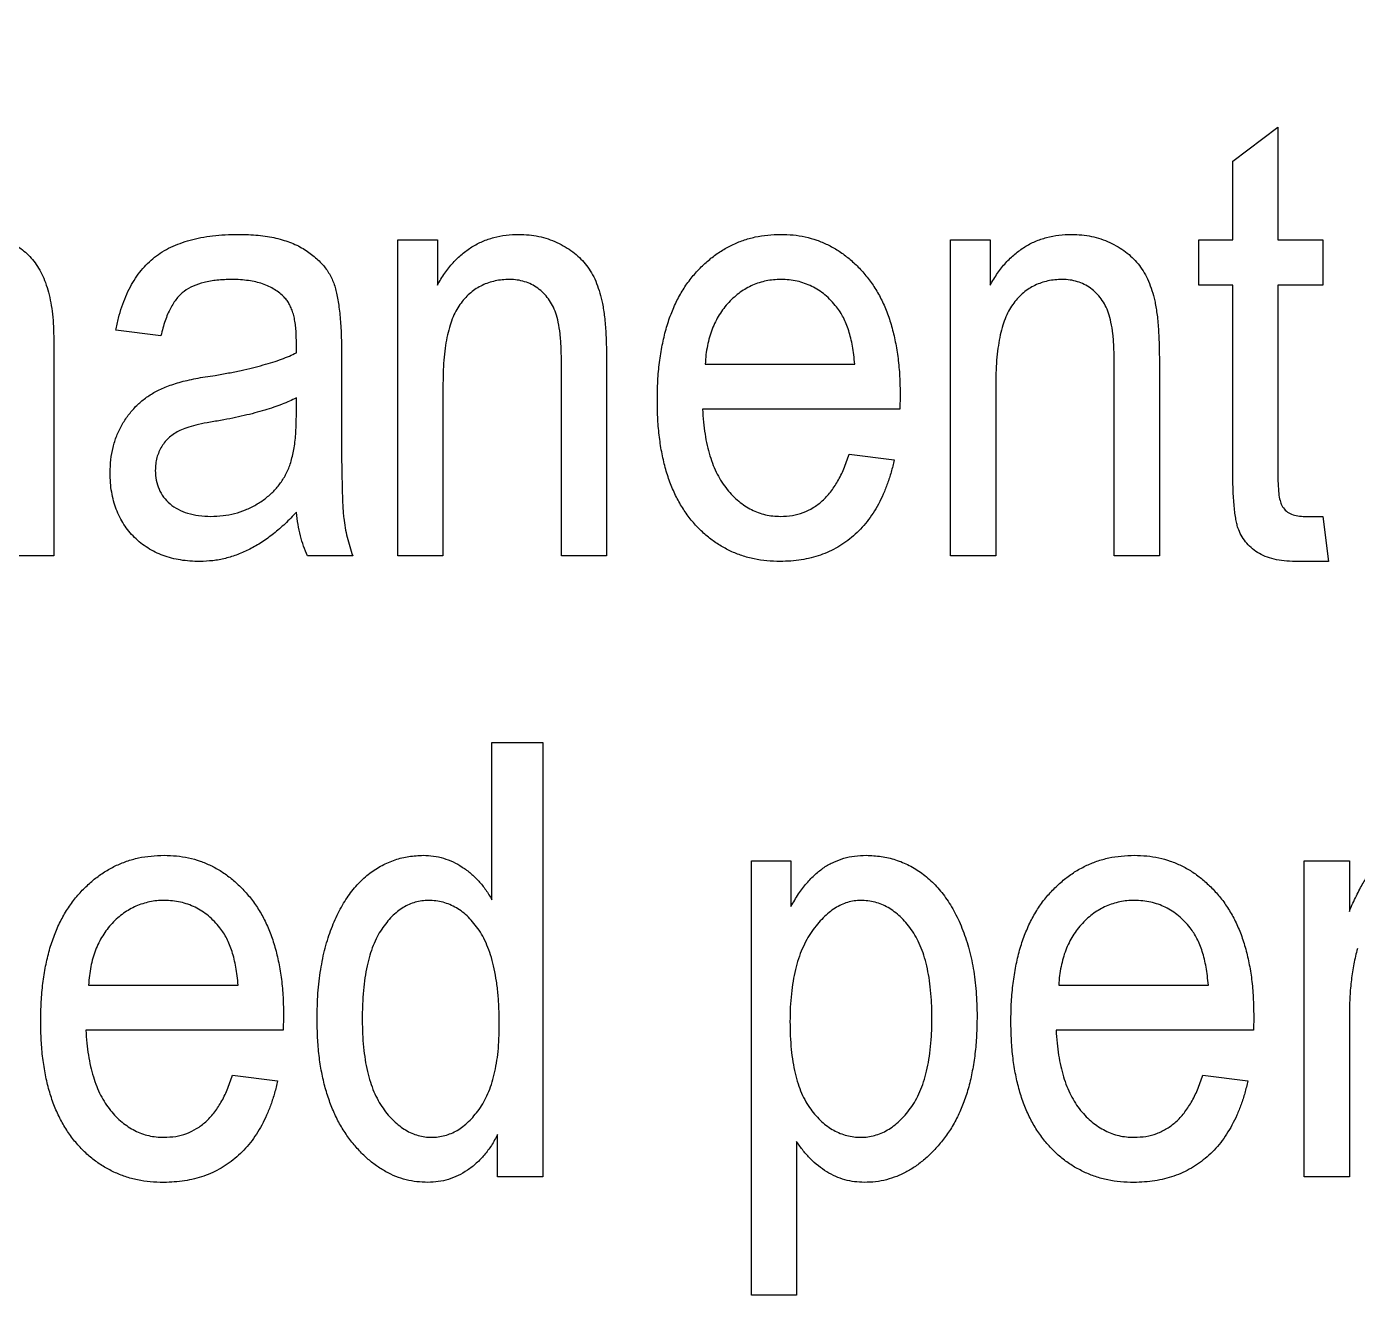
# Model space of a CAD drawing. Header units: millimetres. Extents: x -34 to 34, y -34 to 34.
# Drawn here: x -10.98 to -5.47, y 1.84 to 7.17 of the extents above; entities that cross this region are included whole.
import ezdxf

# ---------------------------------------------------------------- set-up
doc = ezdxf.new("R2010")
doc.units = ezdxf.units.MM

msp = doc.modelspace()

# ---------------------------------------------------------------- linework, layer by layer
at = {"color": 7, "linetype": 'Continuous', "lineweight": 25}
for p, q in [((-5.9899, 6.6157), (-5.8031, 6.7557)), ((-5.8031, 6.7557), (-5.8031, 6.2888)), ((-5.9899, 6.2888), (-5.9899, 6.6157)), ((-9.4454, 4.9813), (-9.4454, 6.2888)), ((-9.4454, 6.2888), (-9.282, 6.2888)), ((-9.282, 6.2888), (-9.282, 6.102)), ((-7.1573, 4.9813), (-7.1573, 6.2888)), ((-7.1573, 6.2888), (-6.9939, 6.2888)), ((-6.9939, 6.2888), (-6.9939, 6.102)), ((-6.13, 6.102), (-6.13, 6.2888)), ((-6.13, 6.2888), (-5.9899, 6.2888)), ((-5.8031, 6.2888), (-5.6163, 6.2888)), ((-5.6163, 6.2888), (-5.6163, 6.102)), ((-5.9899, 6.102), (-6.13, 6.102)), ((-5.9899, 5.3552), (-5.9899, 6.102)), ((-5.6163, 6.102), (-5.8031, 6.102)), ((-5.8031, 6.102), (-5.8031, 5.3278)), ((-10.4261, 5.8919), (-10.6129, 5.9152)), ((-10.8697, 5.8747), (-10.8697, 4.9813)), ((-9.8657, 5.8218), (-9.8657, 5.8751)), ((-9.6789, 5.8207), (-9.6789, 5.5267)), ((-8.7683, 4.9813), (-8.7683, 5.7758)), ((-8.5816, 5.7817), (-8.5816, 4.9813)), ((-8.1733, 5.7751), (-7.5542, 5.7751)), ((-6.4802, 4.9813), (-6.4802, 5.7758)), ((-6.2934, 5.7817), (-6.2934, 4.9813)), ((-9.2587, 5.6948), (-9.2587, 4.9813)), ((-6.9705, 5.6948), (-6.9705, 4.9813)), ((-9.8657, 5.5573), (-9.8657, 5.635)), ((-7.3663, 5.646), (-7.3674, 5.5883)), ((-7.3674, 5.5883), (-8.1846, 5.5883)), ((-7.5776, 5.4015), (-7.3908, 5.3782)), ((-5.6977, 5.1447), (-5.6163, 5.1447)), ((-5.6163, 5.1447), (-5.593, 4.9579)), ((-10.8697, 4.9813), (-11.0565, 4.9813)), ((-9.6322, 4.9813), (-9.819, 4.9813)), ((-9.2587, 4.9813), (-9.4454, 4.9813)), ((-8.5816, 4.9813), (-8.7683, 4.9813)), ((-6.9705, 4.9813), (-7.1573, 4.9813)), ((-6.2934, 4.9813), (-6.4802, 4.9813)), ((-5.593, 4.9579), (-5.7312, 4.9579)), ((-9.0559, 3.5572), (-9.0559, 4.2084)), ((-9.0559, 4.2084), (-8.8458, 4.2084)), ((-8.8458, 4.2084), (-8.8458, 2.4106)), ((-7.9819, 1.9203), (-7.9819, 3.7181)), ((-7.9819, 3.7181), (-7.8185, 3.7181)), ((-7.8185, 3.7181), (-7.8185, 3.5295)), ((-5.6938, 2.4106), (-5.6938, 3.7181)), ((-5.6938, 3.7181), (-5.507, 3.7181)), ((-5.507, 3.7181), (-5.507, 3.5094)), ((-10.7257, 3.2044), (-10.1066, 3.2044)), ((-6.7098, 3.2044), (-6.0907, 3.2044)), ((-5.507, 3.0884), (-5.507, 2.4106)), ((-9.9187, 3.0753), (-9.9198, 3.0177)), ((-5.9028, 3.0753), (-5.9039, 3.0177)), ((-9.9198, 3.0177), (-10.737, 3.0177)), ((-5.9039, 3.0177), (-6.7211, 3.0177)), ((-10.1299, 2.8309), (-9.9432, 2.8075)), ((-6.114, 2.8309), (-5.9272, 2.8075)), ((-9.0326, 2.4106), (-9.0326, 2.5861)), ((-7.7951, 2.5565), (-7.7951, 1.9203)), ((-8.8458, 2.4106), (-9.0326, 2.4106)), ((-5.507, 2.4106), (-5.6938, 2.4106)), ((-7.7951, 1.9203), (-7.9819, 1.9203))]:
    msp.add_line(p, q, dxfattribs=at)
at = {"color": 7, "linetype": 'Continuous'}
msp.add_circle((0, 0), 34, dxfattribs=at)
at = {"color": 7, "linetype": 'Continuous', "lineweight": 25}
for points, knots in [([(-11.1995, 6.3121), (-11.1871, 6.3119), (-11.1627, 6.3115), (-11.1273, 6.3061), (-11.0938, 6.2982), (-11.0622, 6.2871), (-11.0332, 6.2716), (-11.0057, 6.2539), (-10.9804, 6.2325), (-10.9572, 6.2079), (-10.9363, 6.1797), (-10.9183, 6.1476), (-10.9036, 6.1114), (-10.8906, 6.0718), (-10.8814, 6.0279), (-10.8744, 5.9805), (-10.8706, 5.9289), (-10.87, 5.8932), (-10.8697, 5.8747)], [0, 0, 0, 0, 0.059735, 0.117086, 0.171872, 0.225368, 0.277453, 0.329879, 0.382627, 0.436445, 0.492507, 0.550938, 0.613103, 0.680096, 0.751376, 0.828259, 0.911021, 1, 1, 1, 1]), ([(-10.6129, 5.9152), (-10.6093, 5.9319), (-10.6023, 5.9645), (-10.589, 6.0113), (-10.5724, 6.0545), (-10.5536, 6.0943), (-10.5323, 6.1304), (-10.5087, 6.1632), (-10.4817, 6.192), (-10.4528, 6.2179), (-10.4205, 6.2404), (-10.3852, 6.2597), (-10.3464, 6.2756), (-10.3048, 6.2894), (-10.2596, 6.2992), (-10.2114, 6.3071), (-10.1598, 6.3113), (-10.1244, 6.3118), (-10.1061, 6.3121)], [0, 0, 0, 0, 0.071672, 0.139658, 0.204097, 0.265719, 0.323825, 0.380059, 0.434943, 0.488801, 0.543017, 0.599418, 0.657508, 0.718663, 0.78303, 0.85123, 0.923435, 1, 1, 1, 1]), ([(-10.1061, 6.3121), (-10.0919, 6.3119), (-10.0643, 6.3115), (-10.024, 6.3085), (-9.986, 6.3039), (-9.9504, 6.297), (-9.9172, 6.2877), (-9.8861, 6.2774), (-9.8574, 6.2647), (-9.8236, 6.2449), (-9.7864, 6.2174), (-9.749, 6.1802), (-9.7217, 6.1383), (-9.7066, 6.1001), (-9.6986, 6.0672), (-9.6931, 6.04), (-9.6889, 6.0099), (-9.6852, 5.9771), (-9.6824, 5.9417), (-9.6801, 5.9038), (-9.6791, 5.8632), (-9.679, 5.8352), (-9.6789, 5.8207)], [0, 0, 0, 0, 0.055824, 0.108429, 0.15842, 0.205566, 0.250578, 0.293416, 0.334193, 0.373299, 0.446944, 0.515076, 0.578842, 0.641994, 0.674963, 0.711445, 0.750973, 0.794165, 0.840588, 0.890275, 0.943238, 1, 1, 1, 1]), ([(-9.282, 6.102), (-9.2721, 6.1188), (-9.2528, 6.1512), (-9.2185, 6.1945), (-9.1807, 6.2308), (-9.1399, 6.2609), (-9.0957, 6.2842), (-9.0479, 6.3001), (-8.9973, 6.3104), (-8.9624, 6.3115), (-8.9446, 6.3121)], [0, 0, 0, 0, 0.1396, 0.269696, 0.394051, 0.513661, 0.631635, 0.750274, 0.872674, 1, 1, 1, 1]), ([(-8.9446, 6.3121), (-8.9305, 6.3117), (-8.903, 6.3108), (-8.8625, 6.3045), (-8.8236, 6.294), (-8.7869, 6.2788), (-8.7526, 6.2608), (-8.721, 6.2405), (-8.6938, 6.2164), (-8.6691, 6.1903), (-8.6481, 6.1605), (-8.6296, 6.1271), (-8.615, 6.0892), (-8.6047, 6.0549), (-8.5979, 6.0244), (-8.5938, 5.9983), (-8.5895, 5.9693), (-8.587, 5.9373), (-8.5841, 5.9026), (-8.583, 5.8649), (-8.5817, 5.8242), (-8.5816, 5.7961), (-8.5816, 5.7817)], [0, 0, 0, 0, 0.057076, 0.112243, 0.166711, 0.220738, 0.273946, 0.324397, 0.373587, 0.421633, 0.470319, 0.521782, 0.576728, 0.63569, 0.667677, 0.703855, 0.743388, 0.787184, 0.834397, 0.885486, 0.941017, 1, 1, 1, 1]), ([(-8.3714, 5.6241), (-8.3711, 5.6512), (-8.3704, 5.704), (-8.3633, 5.7806), (-8.3521, 5.8523), (-8.3366, 5.9191), (-8.3161, 5.9807), (-8.2914, 6.0375), (-8.2621, 6.0894), (-8.2282, 6.1361), (-8.1905, 6.1772), (-8.1507, 6.2132), (-8.1084, 6.244), (-8.0634, 6.2687), (-8.0161, 6.2884), (-7.9664, 6.3022), (-7.9142, 6.3103), (-7.8787, 6.3115), (-7.8607, 6.3121)], [0, 0, 0, 0, 0.0845141, 0.1643975, 0.239575, 0.310424, 0.3775135, 0.4416377, 0.5030546, 0.5629955, 0.6209211, 0.676452, 0.7301819, 0.7834275, 0.8359129, 0.8894099, 0.9438484, 1, 1, 1, 1]), ([(-7.8607, 6.3121), (-7.8434, 6.3117), (-7.8093, 6.3108), (-7.7593, 6.3025), (-7.7117, 6.289), (-7.666, 6.2703), (-7.6227, 6.2461), (-7.5821, 6.216), (-7.5432, 6.1813), (-7.5068, 6.1411), (-7.4735, 6.0959), (-7.4445, 6.0457), (-7.4207, 5.9904), (-7.4004, 5.9309), (-7.3855, 5.8663), (-7.374, 5.7971), (-7.3676, 5.7231), (-7.3668, 5.6721), (-7.3663, 5.646)], [0, 0, 0, 0, 0.05571, 0.109694, 0.162658, 0.215196, 0.268175, 0.32202, 0.377796, 0.436048, 0.496318, 0.558287, 0.622502, 0.689912, 0.760814, 0.835862, 0.91572, 1, 1, 1, 1]), ([(-6.9939, 6.102), (-6.9839, 6.1188), (-6.9647, 6.1512), (-6.9303, 6.1945), (-6.8926, 6.2308), (-6.8517, 6.2609), (-6.8075, 6.2842), (-6.7598, 6.3001), (-6.7091, 6.3104), (-6.6742, 6.3115), (-6.6564, 6.3121)], [0, 0, 0, 0, 0.1396, 0.269696, 0.394051, 0.513661, 0.631635, 0.750274, 0.872674, 1, 1, 1, 1]), ([(-6.6564, 6.3121), (-6.6424, 6.3117), (-6.6149, 6.3108), (-6.5743, 6.3045), (-6.5355, 6.294), (-6.4987, 6.2788), (-6.4645, 6.2608), (-6.4328, 6.2405), (-6.4056, 6.2164), (-6.3809, 6.1903), (-6.36, 6.1605), (-6.3415, 6.1271), (-6.3269, 6.0892), (-6.3166, 6.0549), (-6.3097, 6.0244), (-6.3057, 5.9983), (-6.3013, 5.9693), (-6.2989, 5.9373), (-6.296, 5.9026), (-6.2949, 5.8649), (-6.2936, 5.8242), (-6.2935, 5.7961), (-6.2934, 5.7817)], [0, 0, 0, 0, 0.057076, 0.112243, 0.166711, 0.220738, 0.273946, 0.324397, 0.373587, 0.421633, 0.470319, 0.521782, 0.576728, 0.63569, 0.667677, 0.703855, 0.743388, 0.787184, 0.834397, 0.885486, 0.941017, 1, 1, 1, 1]), ([(-10.1324, 6.1253), (-10.1531, 6.1249), (-10.1919, 6.1242), (-10.246, 6.1145), (-10.2922, 6.0998), (-10.3248, 6.0812), (-10.3465, 6.0625), (-10.3614, 6.0462), (-10.3749, 6.027), (-10.3873, 6.0051), (-10.399, 5.9809), (-10.409, 5.9535), (-10.4187, 5.9238), (-10.4236, 5.9027), (-10.4261, 5.8919)], [0, 0, 0, 0, 0.148259, 0.277447, 0.392322, 0.49422, 0.543638, 0.596671, 0.652267, 0.711588, 0.776271, 0.845196, 0.920134, 1, 1, 1, 1]), ([(-9.9157, 6.0516), (-9.9217, 6.0575), (-9.934, 6.0695), (-9.9555, 6.0844), (-9.9793, 6.0971), (-10.0053, 6.1077), (-10.0337, 6.1158), (-10.0645, 6.1209), (-10.0976, 6.1249), (-10.1206, 6.1252), (-10.1324, 6.1253)], [0, 0, 0, 0, 0.1075417, 0.2176791, 0.332152, 0.4510753, 0.5752506, 0.7075628, 0.8495183, 1, 1, 1, 1]), ([(-8.9832, 6.1253), (-8.9935, 6.1251), (-9.0136, 6.1246), (-9.0428, 6.1197), (-9.0705, 6.1121), (-9.0965, 6.1014), (-9.1212, 6.0879), (-9.1439, 6.0708), (-9.1653, 6.0511), (-9.1846, 6.0278), (-9.2026, 6.0012), (-9.2176, 5.9701), (-9.2303, 5.9347), (-9.2409, 5.8952), (-9.2487, 5.8512), (-9.2544, 5.803), (-9.2582, 5.7504), (-9.2585, 5.7138), (-9.2587, 5.6948)], [0, 0, 0, 0, 0.053032, 0.104144, 0.15326, 0.201625, 0.249892, 0.298577, 0.348552, 0.40047, 0.45504, 0.51483, 0.579268, 0.649788, 0.726724, 0.810576, 0.901604, 1, 1, 1, 1]), ([(-8.7683, 5.7758), (-8.7686, 5.7982), (-8.7691, 5.8399), (-8.7731, 5.8976), (-8.7805, 5.9455), (-8.7906, 5.985), (-8.8046, 6.0174), (-8.8215, 6.0454), (-8.8421, 6.0693), (-8.866, 6.0894), (-8.8922, 6.1056), (-8.9209, 6.117), (-8.9514, 6.1242), (-8.9725, 6.125), (-8.9832, 6.1253)], [0, 0, 0, 0, 0.1442167, 0.2683822, 0.3723446, 0.456741, 0.530103, 0.5990465, 0.6662766, 0.7329978, 0.7991182, 0.8641618, 0.930883, 1, 1, 1, 1]), ([(-7.8599, 6.1253), (-7.8703, 6.125), (-7.8907, 6.1245), (-7.9208, 6.1202), (-7.9494, 6.1121), (-7.9773, 6.1023), (-8.0036, 6.0884), (-8.0291, 6.0724), (-8.0531, 6.0528), (-8.0761, 6.0307), (-8.0971, 6.0061), (-8.1155, 5.9791), (-8.1315, 5.9503), (-8.1452, 5.9193), (-8.156, 5.8862), (-8.1643, 5.8509), (-8.1708, 5.8137), (-8.1725, 5.7881), (-8.1733, 5.7751)], [0, 0, 0, 0, 0.059496, 0.117439, 0.173917, 0.230546, 0.287144, 0.344361, 0.403544, 0.464857, 0.527346, 0.58921, 0.652435, 0.71661, 0.783604, 0.852624, 0.924924, 1, 1, 1, 1]), ([(-7.6294, 6.0115), (-7.637, 6.0205), (-7.652, 6.0382), (-7.6767, 6.0619), (-7.7037, 6.0812), (-7.7318, 6.0975), (-7.7617, 6.1098), (-7.7929, 6.1192), (-7.826, 6.1242), (-7.8485, 6.1249), (-7.8599, 6.1253)], [0, 0, 0, 0, 0.132804, 0.260544, 0.383948, 0.505265, 0.625434, 0.746635, 0.871231, 1, 1, 1, 1]), ([(-6.6951, 6.1253), (-6.7053, 6.1251), (-6.7254, 6.1246), (-6.7547, 6.1197), (-6.7823, 6.1121), (-6.8084, 6.1014), (-6.8331, 6.0879), (-6.8557, 6.0708), (-6.8771, 6.0511), (-6.8964, 6.0278), (-6.9144, 6.0012), (-6.9295, 5.9701), (-6.9422, 5.9347), (-6.9528, 5.8952), (-6.9606, 5.8512), (-6.9663, 5.803), (-6.9701, 5.7504), (-6.9704, 5.7138), (-6.9705, 5.6948)], [0, 0, 0, 0, 0.053032, 0.104144, 0.15326, 0.201625, 0.249892, 0.298577, 0.348552, 0.40047, 0.45504, 0.51483, 0.579268, 0.649788, 0.726724, 0.810576, 0.901604, 1, 1, 1, 1]), ([(-6.4802, 5.7758), (-6.4805, 5.7982), (-6.4809, 5.8399), (-6.4849, 5.8976), (-6.4924, 5.9455), (-6.5024, 5.985), (-6.5164, 6.0174), (-6.5333, 6.0454), (-6.554, 6.0693), (-6.5778, 6.0894), (-6.6041, 6.1056), (-6.6327, 6.117), (-6.6632, 6.1242), (-6.6843, 6.125), (-6.6951, 6.1253)], [0, 0, 0, 0, 0.144217, 0.268382, 0.372345, 0.456741, 0.530103, 0.599047, 0.666277, 0.732998, 0.799118, 0.864162, 0.930883, 1, 1, 1, 1]), ([(-9.8657, 5.8751), (-9.8658, 5.8852), (-9.8659, 5.9046), (-9.8688, 5.9324), (-9.8722, 5.9581), (-9.8775, 5.9815), (-9.885, 6.0023), (-9.8932, 6.0212), (-9.9033, 6.0378), (-9.9117, 6.0471), (-9.9157, 6.0516)], [0, 0, 0, 0, 0.161267, 0.309516, 0.446865, 0.574548, 0.691884, 0.800555, 0.903503, 1, 1, 1, 1]), ([(-7.5542, 5.7751), (-7.5554, 5.7879), (-7.5578, 5.8127), (-7.5634, 5.8486), (-7.57, 5.8821), (-7.579, 5.9129), (-7.5889, 5.9413), (-7.6008, 5.9671), (-7.6137, 5.9908), (-7.6242, 6.0047), (-7.6294, 6.0115)], [0, 0, 0, 0, 0.153117, 0.296903, 0.433148, 0.55985, 0.680043, 0.79167, 0.898167, 1, 1, 1, 1]), ([(-10.2013, 5.7284), (-10.1828, 5.7316), (-10.1471, 5.7377), (-10.0957, 5.7484), (-10.0479, 5.7593), (-10.0042, 5.771), (-9.9639, 5.7825), (-9.9277, 5.7949), (-9.895, 5.8074), (-9.8751, 5.8172), (-9.8657, 5.8218)], [0, 0, 0, 0, 0.161132, 0.311379, 0.450631, 0.581265, 0.699834, 0.810076, 0.909893, 1, 1, 1, 1]), ([(-10.6362, 5.3249), (-10.6357, 5.3431), (-10.6348, 5.3784), (-10.6252, 5.4298), (-10.6105, 5.478), (-10.5891, 5.5227), (-10.5626, 5.5633), (-10.5315, 5.5997), (-10.4959, 5.6312), (-10.4625, 5.6537), (-10.4328, 5.6692), (-10.4076, 5.68), (-10.3799, 5.6902), (-10.3495, 5.6998), (-10.3163, 5.708), (-10.2804, 5.7157), (-10.2418, 5.7226), (-10.2151, 5.7264), (-10.2013, 5.7284)], [0, 0, 0, 0, 0.082234, 0.160067, 0.235715, 0.310162, 0.38384, 0.454974, 0.526416, 0.598714, 0.636677, 0.678142, 0.722779, 0.770713, 0.82244, 0.877675, 0.937024, 1, 1, 1, 1]), ([(-9.8657, 5.635), (-9.875, 5.6304), (-9.8944, 5.6209), (-9.9256, 5.6078), (-9.9599, 5.5954), (-9.9977, 5.5839), (-10.0384, 5.5721), (-10.0825, 5.5613), (-10.1297, 5.5511), (-10.1623, 5.5448), (-10.1791, 5.5416)], [0, 0, 0, 0, 0.094992, 0.197636, 0.308786, 0.428717, 0.55824, 0.696859, 0.843641, 1, 1, 1, 1]), ([(-7.8625, 4.9579), (-7.881, 4.9584), (-7.9174, 4.9592), (-7.9706, 4.9675), (-8.0211, 4.9808), (-8.0687, 5.0002), (-8.1137, 5.0242), (-8.1562, 5.0537), (-8.1955, 5.089), (-8.2321, 5.1292), (-8.265, 5.1745), (-8.2934, 5.2249), (-8.318, 5.2798), (-8.3376, 5.3396), (-8.3528, 5.4041), (-8.3636, 5.4732), (-8.3703, 5.5471), (-8.371, 5.5979), (-8.3714, 5.6241)], [0, 0, 0, 0, 0.058734, 0.115345, 0.170494, 0.224181, 0.278063, 0.332137, 0.387914, 0.445297, 0.504439, 0.565292, 0.628705, 0.694986, 0.764829, 0.838697, 0.916978, 1, 1, 1, 1]), ([(-8.1846, 5.5883), (-8.1835, 5.5705), (-8.1813, 5.536), (-8.1745, 5.486), (-8.1662, 5.4392), (-8.1543, 5.396), (-8.1406, 5.356), (-8.1241, 5.3194), (-8.1053, 5.2859), (-8.0836, 5.2564), (-8.0603, 5.23), (-8.0354, 5.2073), (-8.0093, 5.1882), (-7.9822, 5.1724), (-7.9539, 5.1597), (-7.9242, 5.151), (-7.8932, 5.1458), (-7.8721, 5.1451), (-7.8614, 5.1447)], [0, 0, 0, 0, 0.087615, 0.170302, 0.248233, 0.321396, 0.390473, 0.456094, 0.518813, 0.578779, 0.636426, 0.691492, 0.744156, 0.795371, 0.845741, 0.896295, 0.947255, 1, 1, 1, 1]), ([(-10.1791, 5.5416), (-10.1977, 5.5386), (-10.232, 5.533), (-10.2791, 5.5235), (-10.3169, 5.5128), (-10.3469, 5.5013), (-10.3707, 5.4879), (-10.391, 5.4724), (-10.4087, 5.4545), (-10.4233, 5.4339), (-10.435, 5.4116), (-10.4436, 5.3876), (-10.4482, 5.3618), (-10.449, 5.3442), (-10.4494, 5.3351)], [0, 0, 0, 0, 0.14934, 0.2752227, 0.3793807, 0.4601495, 0.5286611, 0.5952536, 0.6612595, 0.7274825, 0.7937684, 0.8601171, 0.9286287, 1, 1, 1, 1]), ([(-10.2192, 5.1447), (-10.2025, 5.1452), (-10.1696, 5.1462), (-10.1214, 5.1558), (-10.0754, 5.1706), (-10.0325, 5.1919), (-9.9932, 5.2179), (-9.9589, 5.2485), (-9.9297, 5.283), (-9.91, 5.3154), (-9.8969, 5.3438), (-9.8885, 5.3677), (-9.8819, 5.3938), (-9.8753, 5.4219), (-9.8714, 5.4525), (-9.8679, 5.4854), (-9.8662, 5.5206), (-9.8659, 5.5448), (-9.8657, 5.5573)], [0, 0, 0, 0, 0.080989, 0.159694, 0.23733, 0.314925, 0.391527, 0.46509, 0.537554, 0.610123, 0.648415, 0.689106, 0.732481, 0.779017, 0.829093, 0.882471, 0.939203, 1, 1, 1, 1]), ([(-9.6789, 5.5267), (-9.679, 5.5021), (-9.6792, 5.4554), (-9.6782, 5.3889), (-9.6777, 5.3295), (-9.6763, 5.2773), (-9.6756, 5.2321), (-9.6736, 5.1942), (-9.672, 5.1634), (-9.6679, 5.1186), (-9.657, 5.0578), (-9.6405, 5.0068), (-9.6322, 4.9813)], [0, 0, 0, 0, 0.133924, 0.254596, 0.362671, 0.4575, 0.539735, 0.608765, 0.664555, 0.707833, 0.854007, 1, 1, 1, 1]), ([(-7.8614, 5.1447), (-7.845, 5.1454), (-7.813, 5.1469), (-7.767, 5.1593), (-7.725, 5.1797), (-7.6869, 5.2084), (-7.653, 5.2452), (-7.6236, 5.2901), (-7.5974, 5.3426), (-7.5844, 5.3813), (-7.5776, 5.4015)], [0, 0, 0, 0, 0.1186653, 0.2319162, 0.3428354, 0.456337, 0.5756178, 0.7041314, 0.8450426, 1, 1, 1, 1]), ([(-7.3908, 5.3782), (-7.3948, 5.3613), (-7.4027, 5.3283), (-7.4182, 5.281), (-7.4355, 5.2366), (-7.4557, 5.1957), (-7.478, 5.1579), (-7.5024, 5.123), (-7.5295, 5.0915), (-7.5591, 5.0634), (-7.5906, 5.0385), (-7.624, 5.0168), (-7.6593, 4.9985), (-7.6966, 4.984), (-7.7353, 4.9722), (-7.7761, 4.9637), (-7.8187, 4.9591), (-7.8478, 4.9583), (-7.8625, 4.9579)], [0, 0, 0, 0, 0.075174, 0.14731, 0.216045, 0.281929, 0.345137, 0.40652, 0.466426, 0.525438, 0.583328, 0.640593, 0.698215, 0.755575, 0.814041, 0.873896, 0.936055, 1, 1, 1, 1]), ([(-5.7312, 4.9579), (-5.7466, 4.9582), (-5.7759, 4.9587), (-5.8175, 4.9665), (-5.8549, 4.9772), (-5.887, 4.994), (-5.9143, 5.0147), (-5.9375, 5.0386), (-5.9553, 5.0665), (-5.9671, 5.0925), (-5.9737, 5.1167), (-5.9778, 5.139), (-5.982, 5.1653), (-5.9845, 5.1956), (-5.9874, 5.2298), (-5.9885, 5.268), (-5.9898, 5.3102), (-5.9898, 5.3398), (-5.9899, 5.3552)], [0, 0, 0, 0, 0.082978, 0.158466, 0.227964, 0.292396, 0.353441, 0.412531, 0.471462, 0.531841, 0.565997, 0.606892, 0.654804, 0.709656, 0.771661, 0.840124, 0.916455, 1, 1, 1, 1]), ([(-10.2648, 4.9579), (-10.2786, 4.9581), (-10.3055, 4.9586), (-10.3447, 4.9636), (-10.3819, 4.9709), (-10.4169, 4.9822), (-10.4499, 4.9959), (-10.4806, 5.0132), (-10.5094, 5.0333), (-10.5355, 5.0568), (-10.5593, 5.0825), (-10.5798, 5.1109), (-10.5975, 5.1413), (-10.6118, 5.1739), (-10.6226, 5.2087), (-10.6307, 5.2456), (-10.6355, 5.2845), (-10.636, 5.3113), (-10.6362, 5.3249)], [0, 0, 0, 0, 0.069938, 0.136607, 0.20102, 0.262641, 0.323067, 0.382603, 0.441637, 0.501221, 0.560761, 0.619651, 0.678956, 0.739059, 0.800679, 0.864011, 0.930681, 1, 1, 1, 1]), ([(-10.4494, 5.3351), (-10.4489, 5.3213), (-10.4478, 5.2946), (-10.4353, 5.257), (-10.4163, 5.2234), (-10.3889, 5.195), (-10.355, 5.1722), (-10.3147, 5.1563), (-10.2688, 5.1463), (-10.2363, 5.1453), (-10.2192, 5.1447)], [0, 0, 0, 0, 0.122874, 0.236599, 0.349183, 0.464109, 0.584274, 0.71059, 0.848047, 1, 1, 1, 1]), ([(-5.8031, 5.3278), (-5.8029, 5.3115), (-5.8026, 5.282), (-5.7998, 5.2427), (-5.7957, 5.2124), (-5.7894, 5.1963), (-5.7867, 5.1896)], [0, 0, 0, 0, 0.3490506, 0.631075, 0.845143, 1, 1, 1, 1]), ([(-5.7867, 5.1896), (-5.7822, 5.1826), (-5.7734, 5.1688), (-5.7522, 5.1547), (-5.7265, 5.1461), (-5.7077, 5.1452), (-5.6977, 5.1447)], [0, 0, 0, 0, 0.23382, 0.463567, 0.713334, 1, 1, 1, 1]), ([(-9.8657, 5.1615), (-9.881, 5.1454), (-9.9108, 5.1142), (-9.9585, 5.0728), (-10.0071, 5.0375), (-10.0568, 5.0084), (-10.1075, 4.986), (-10.1589, 4.9697), (-10.2116, 4.9599), (-10.247, 4.9586), (-10.2648, 4.9579)], [0, 0, 0, 0, 0.144192, 0.280329, 0.40997, 0.534278, 0.653528, 0.769514, 0.884388, 1, 1, 1, 1]), ([(-9.819, 4.9813), (-9.8248, 4.9944), (-9.8365, 5.0213), (-9.8493, 5.065), (-9.8597, 5.1119), (-9.8637, 5.1447), (-9.8657, 5.1615)], [0, 0, 0, 0, 0.230051, 0.470725, 0.728244, 1, 1, 1, 1]), ([(-10.9238, 3.0534), (-10.9234, 3.0805), (-10.9227, 3.1333), (-10.9156, 3.21), (-10.9045, 3.2817), (-10.889, 3.3484), (-10.8684, 3.41), (-10.8438, 3.4668), (-10.8144, 3.5188), (-10.7806, 3.5654), (-10.7429, 3.6065), (-10.703, 3.6426), (-10.6607, 3.6734), (-10.6158, 3.698), (-10.5685, 3.7178), (-10.5188, 3.7316), (-10.4666, 3.7397), (-10.4311, 3.7409), (-10.413, 3.7415)], [0, 0, 0, 0, 0.0845141, 0.1643975, 0.239575, 0.310424, 0.3775135, 0.4416377, 0.5030546, 0.5629955, 0.6209211, 0.676452, 0.7301819, 0.7834275, 0.8359129, 0.8894099, 0.9438484, 1, 1, 1, 1]), ([(-10.413, 3.7415), (-10.3957, 3.741), (-10.3617, 3.7401), (-10.3117, 3.7319), (-10.264, 3.7183), (-10.2184, 3.6996), (-10.1751, 3.6754), (-10.1344, 3.6454), (-10.0955, 3.6106), (-10.0591, 3.5705), (-10.0259, 3.5253), (-9.9969, 3.475), (-9.973, 3.4198), (-9.9528, 3.3602), (-9.9378, 3.2956), (-9.9263, 3.2264), (-9.9199, 3.1524), (-9.9191, 3.1015), (-9.9187, 3.0753)], [0, 0, 0, 0, 0.05571, 0.1096942, 0.1626575, 0.2151959, 0.2681752, 0.3220198, 0.377796, 0.4360484, 0.496318, 0.558287, 0.6225024, 0.6899117, 0.7608135, 0.8358625, 0.9157198, 1, 1, 1, 1]), ([(-9.7797, 3.0644), (-9.7794, 3.0824), (-9.7789, 3.1178), (-9.7766, 3.1699), (-9.7717, 3.2199), (-9.7652, 3.2677), (-9.7568, 3.3135), (-9.7467, 3.3572), (-9.7347, 3.3989), (-9.7207, 3.4383), (-9.7055, 3.4755), (-9.6887, 3.5104), (-9.6704, 3.5426), (-9.6517, 3.5728), (-9.631, 3.6), (-9.6091, 3.6247), (-9.5863, 3.6475), (-9.5542, 3.6735), (-9.5117, 3.7006), (-9.4572, 3.7243), (-9.3997, 3.7387), (-9.3604, 3.7405), (-9.3405, 3.7415)], [0, 0, 0, 0, 0.0600046, 0.1180396, 0.1738225, 0.2274227, 0.2789425, 0.3288915, 0.376999, 0.423408, 0.468122, 0.5109074, 0.5522872, 0.5916462, 0.6292633, 0.6660233, 0.701853, 0.73642, 0.8036659, 0.8690272, 0.9337176, 1, 1, 1, 1]), ([(-9.3405, 3.7415), (-9.3262, 3.7409), (-9.2978, 3.7399), (-9.2562, 3.7304), (-9.2164, 3.7148), (-9.1784, 3.6935), (-9.1427, 3.6669), (-9.1099, 3.6352), (-9.0805, 3.5985), (-9.0642, 3.5712), (-9.0559, 3.5572)], [0, 0, 0, 0, 0.120225, 0.238871, 0.357668, 0.479745, 0.605022, 0.7319, 0.863186, 1, 1, 1, 1]), ([(-7.8185, 3.5295), (-7.8082, 3.5471), (-7.7887, 3.5808), (-7.755, 3.6256), (-7.7195, 3.6625), (-7.6821, 3.6922), (-7.642, 3.7143), (-7.5996, 3.7303), (-7.5541, 3.7395), (-7.5229, 3.7408), (-7.5069, 3.7415)], [0, 0, 0, 0, 0.153442, 0.293513, 0.421223, 0.538768, 0.652023, 0.764571, 0.87963, 1, 1, 1, 1]), ([(-7.5069, 3.7415), (-7.486, 3.7406), (-7.4449, 3.7388), (-7.3848, 3.7244), (-7.3281, 3.7008), (-7.284, 3.6735), (-7.2507, 3.6475), (-7.2265, 3.6252), (-7.204, 3.6004), (-7.1827, 3.5731), (-7.1626, 3.5435), (-7.1437, 3.5115), (-7.1261, 3.477), (-7.1045, 3.4271), (-7.0813, 3.3594), (-7.0618, 3.2715), (-7.0502, 3.1759), (-7.0487, 3.1096), (-7.048, 3.0753)], [0, 0, 0, 0, 0.069267, 0.136475, 0.203833, 0.272551, 0.307941, 0.34424, 0.381408, 0.419383, 0.458929, 0.500214, 0.542844, 0.587341, 0.680839, 0.779805, 0.886013, 1, 1, 1, 1]), ([(-6.9079, 3.0534), (-6.9075, 3.0805), (-6.9068, 3.1333), (-6.8997, 3.21), (-6.8885, 3.2817), (-6.8731, 3.3484), (-6.8525, 3.41), (-6.8278, 3.4668), (-6.7985, 3.5188), (-6.7646, 3.5654), (-6.727, 3.6065), (-6.6871, 3.6426), (-6.6448, 3.6734), (-6.5998, 3.698), (-6.5526, 3.7178), (-6.5028, 3.7316), (-6.4506, 3.7397), (-6.4151, 3.7409), (-6.3971, 3.7415)], [0, 0, 0, 0, 0.084514, 0.164397, 0.239575, 0.310424, 0.377514, 0.441638, 0.503055, 0.562996, 0.620921, 0.676452, 0.730182, 0.783428, 0.835913, 0.88941, 0.943848, 1, 1, 1, 1]), ([(-6.3971, 3.7415), (-6.3798, 3.741), (-6.3458, 3.7401), (-6.2958, 3.7319), (-6.2481, 3.7183), (-6.2025, 3.6996), (-6.1592, 3.6754), (-6.1185, 3.6454), (-6.0796, 3.6106), (-6.0432, 3.5705), (-6.01, 3.5253), (-5.981, 3.475), (-5.9571, 3.4198), (-5.9368, 3.3602), (-5.9219, 3.2956), (-5.9104, 3.2264), (-5.904, 3.1524), (-5.9032, 3.1015), (-5.9028, 3.0753)], [0, 0, 0, 0, 0.05571, 0.1096942, 0.1626575, 0.2151959, 0.2681752, 0.3220198, 0.377796, 0.4360484, 0.496318, 0.558287, 0.6225024, 0.6899117, 0.7608135, 0.8358625, 0.9157198, 1, 1, 1, 1]), ([(-5.507, 3.5094), (-5.5022, 3.5207), (-5.493, 3.5423), (-5.4782, 3.5728), (-5.4646, 3.6007), (-5.4506, 3.6255), (-5.4373, 3.6474), (-5.424, 3.6663), (-5.4111, 3.6822), (-5.3947, 3.6992), (-5.3732, 3.716), (-5.3458, 3.7309), (-5.3165, 3.7398), (-5.2964, 3.7409), (-5.2862, 3.7415)], [0, 0, 0, 0, 0.107464, 0.207128, 0.29815, 0.381595, 0.457107, 0.523978, 0.584878, 0.637149, 0.732511, 0.823565, 0.910677, 1, 1, 1, 1]), ([(-10.4123, 3.5547), (-10.4227, 3.5544), (-10.4431, 3.5538), (-10.4731, 3.5495), (-10.5018, 3.5415), (-10.5297, 3.5316), (-10.556, 3.5177), (-10.5815, 3.5017), (-10.6055, 3.4822), (-10.6284, 3.46), (-10.6495, 3.4355), (-10.6678, 3.4084), (-10.6839, 3.3796), (-10.6976, 3.3487), (-10.7084, 3.3155), (-10.7167, 3.2802), (-10.7231, 3.2431), (-10.7248, 3.2175), (-10.7257, 3.2044)], [0, 0, 0, 0, 0.059496, 0.117439, 0.173917, 0.230546, 0.287144, 0.344361, 0.403544, 0.464857, 0.527346, 0.58921, 0.652435, 0.71661, 0.783604, 0.852624, 0.924924, 1, 1, 1, 1]), ([(-10.1817, 3.4409), (-10.1894, 3.4499), (-10.2043, 3.4676), (-10.2291, 3.4912), (-10.2561, 3.5105), (-10.2842, 3.5268), (-10.3141, 3.5391), (-10.3453, 3.5486), (-10.3783, 3.5535), (-10.4009, 3.5543), (-10.4123, 3.5547)], [0, 0, 0, 0, 0.132804, 0.260544, 0.383948, 0.505265, 0.625434, 0.746635, 0.871231, 1, 1, 1, 1]), ([(-9.3189, 3.5547), (-9.3282, 3.5543), (-9.3465, 3.5536), (-9.3735, 3.5481), (-9.3992, 3.5383), (-9.4241, 3.5255), (-9.4477, 3.5083), (-9.471, 3.488), (-9.4922, 3.4631), (-9.5133, 3.4355), (-9.5324, 3.4035), (-9.5486, 3.3672), (-9.5625, 3.3268), (-9.5736, 3.2823), (-9.5824, 3.2335), (-9.5883, 3.1805), (-9.5926, 3.1233), (-9.5928, 3.0837), (-9.5929, 3.0633)], [0, 0, 0, 0, 0.0445911, 0.0882225, 0.1319403, 0.1761957, 0.2228161, 0.2721651, 0.3244319, 0.3800505, 0.4393902, 0.5030573, 0.5711923, 0.6448881, 0.7240118, 0.8094848, 0.9016272, 1, 1, 1, 1]), ([(-9.0256, 3.0392), (-9.026, 3.0608), (-9.0266, 3.1026), (-9.03, 3.163), (-9.0366, 3.2189), (-9.0456, 3.2703), (-9.057, 3.3173), (-9.0718, 3.3594), (-9.0883, 3.3974), (-9.1081, 3.4307), (-9.1299, 3.4596), (-9.1525, 3.4852), (-9.1768, 3.5067), (-9.2027, 3.524), (-9.2297, 3.5379), (-9.2582, 3.5476), (-9.2882, 3.5538), (-9.3086, 3.5544), (-9.3189, 3.5547)], [0, 0, 0, 0, 0.098369, 0.189698, 0.274813, 0.35393, 0.426826, 0.494097, 0.556421, 0.614884, 0.66936, 0.720612, 0.769936, 0.816519, 0.861736, 0.90734, 0.952957, 1, 1, 1, 1]), ([(-7.5299, 3.5547), (-7.539, 3.5544), (-7.5575, 3.5538), (-7.5844, 3.5471), (-7.6109, 3.5373), (-7.6364, 3.5226), (-7.6619, 3.5049), (-7.6857, 3.4821), (-7.7097, 3.4562), (-7.7325, 3.426), (-7.7537, 3.3921), (-7.7723, 3.3544), (-7.788, 3.3129), (-7.8007, 3.2679), (-7.8104, 3.2193), (-7.8172, 3.1671), (-7.8217, 3.1114), (-7.8222, 3.0729), (-7.8225, 3.053)], [0, 0, 0, 0, 0.042928, 0.086292, 0.129673, 0.175437, 0.22377, 0.275097, 0.330072, 0.389583, 0.452179, 0.517819, 0.586869, 0.659905, 0.737412, 0.819232, 0.906881, 1, 1, 1, 1]), ([(-7.2347, 3.0673), (-7.235, 3.0873), (-7.2356, 3.1261), (-7.2397, 3.1822), (-7.246, 3.2344), (-7.2555, 3.2825), (-7.2673, 3.3267), (-7.2824, 3.3667), (-7.2996, 3.4029), (-7.32, 3.4348), (-7.3419, 3.463), (-7.3652, 3.4876), (-7.3898, 3.5082), (-7.4155, 3.5252), (-7.4423, 3.5384), (-7.4703, 3.5481), (-7.4997, 3.5536), (-7.5198, 3.5543), (-7.5299, 3.5547)], [0, 0, 0, 0, 0.094933, 0.183162, 0.266062, 0.343445, 0.415028, 0.482012, 0.545294, 0.604496, 0.660643, 0.713937, 0.764162, 0.81234, 0.859156, 0.905357, 0.952174, 1, 1, 1, 1]), ([(-6.3964, 3.5547), (-6.4067, 3.5544), (-6.4272, 3.5538), (-6.4572, 3.5495), (-6.4859, 3.5415), (-6.5138, 3.5316), (-6.54, 3.5177), (-6.5656, 3.5017), (-6.5896, 3.4822), (-6.6125, 3.46), (-6.6336, 3.4355), (-6.6519, 3.4084), (-6.668, 3.3796), (-6.6817, 3.3487), (-6.6925, 3.3155), (-6.7007, 3.2802), (-6.7072, 3.2431), (-6.7089, 3.2175), (-6.7098, 3.2044)], [0, 0, 0, 0, 0.059496, 0.117439, 0.173917, 0.230546, 0.287144, 0.344361, 0.403544, 0.464857, 0.527346, 0.58921, 0.652435, 0.71661, 0.783604, 0.852624, 0.924924, 1, 1, 1, 1]), ([(-6.1658, 3.4409), (-6.1734, 3.4499), (-6.1884, 3.4676), (-6.2132, 3.4912), (-6.2402, 3.5105), (-6.2683, 3.5268), (-6.2982, 3.5391), (-6.3294, 3.5486), (-6.3624, 3.5535), (-6.3849, 3.5543), (-6.3964, 3.5547)], [0, 0, 0, 0, 0.132804, 0.260544, 0.383948, 0.505265, 0.625434, 0.746635, 0.871231, 1, 1, 1, 1]), ([(-10.1066, 3.2044), (-10.1078, 3.2172), (-10.1101, 3.242), (-10.1157, 3.2779), (-10.1223, 3.3114), (-10.1313, 3.3423), (-10.1413, 3.3707), (-10.1532, 3.3964), (-10.166, 3.4201), (-10.1766, 3.434), (-10.1817, 3.4409)], [0, 0, 0, 0, 0.153117, 0.296903, 0.433148, 0.55985, 0.680043, 0.79167, 0.898167, 1, 1, 1, 1]), ([(-6.0907, 3.2044), (-6.0919, 3.2172), (-6.0942, 3.242), (-6.0998, 3.2779), (-6.1064, 3.3114), (-6.1154, 3.3423), (-6.1254, 3.3707), (-6.1373, 3.3964), (-6.1501, 3.4201), (-6.1607, 3.434), (-6.1658, 3.4409)], [0, 0, 0, 0, 0.153117, 0.296903, 0.433148, 0.55985, 0.680043, 0.79167, 0.898167, 1, 1, 1, 1]), ([(-5.4738, 3.3555), (-5.479, 3.3343), (-5.4894, 3.2915), (-5.4992, 3.2255), (-5.5057, 3.1576), (-5.5065, 3.1117), (-5.507, 3.0884)], [0, 0, 0, 0, 0.242734, 0.489053, 0.741607, 1, 1, 1, 1]), ([(-10.4149, 2.3873), (-10.4334, 2.3877), (-10.4697, 2.3886), (-10.5229, 2.3969), (-10.5735, 2.4101), (-10.621, 2.4295), (-10.6661, 2.4536), (-10.7085, 2.4831), (-10.7478, 2.5183), (-10.7845, 2.5585), (-10.8174, 2.6038), (-10.8458, 2.6543), (-10.8704, 2.7091), (-10.8899, 2.769), (-10.9052, 2.8334), (-10.916, 2.9026), (-10.9226, 2.9764), (-10.9234, 3.0273), (-10.9238, 3.0534)], [0, 0, 0, 0, 0.058734, 0.115345, 0.170494, 0.224181, 0.278063, 0.332137, 0.387914, 0.445297, 0.504439, 0.565292, 0.628705, 0.694986, 0.764829, 0.838697, 0.916978, 1, 1, 1, 1]), ([(-9.3215, 2.3873), (-9.3367, 2.3879), (-9.3669, 2.3891), (-9.4115, 2.3972), (-9.4546, 2.4112), (-9.4958, 2.4312), (-9.5356, 2.4562), (-9.5738, 2.4868), (-9.6102, 2.5231), (-9.6448, 2.5646), (-9.6765, 2.6112), (-9.7044, 2.6626), (-9.7275, 2.7187), (-9.7469, 2.7791), (-9.7618, 2.844), (-9.7723, 2.9134), (-9.7785, 2.9874), (-9.7793, 3.0382), (-9.7797, 3.0644)], [0, 0, 0, 0, 0.050279, 0.099647, 0.149027, 0.1993, 0.250531, 0.303943, 0.360428, 0.419996, 0.482122, 0.546067, 0.61264, 0.682206, 0.755138, 0.83229, 0.913662, 1, 1, 1, 1]), ([(-9.5929, 3.0633), (-9.5926, 3.0432), (-9.5921, 3.0043), (-9.588, 2.9482), (-9.5817, 2.896), (-9.5722, 2.8479), (-9.5603, 2.8035), (-9.5453, 2.7632), (-9.5279, 2.7269), (-9.5078, 2.6947), (-9.4858, 2.6665), (-9.4628, 2.6419), (-9.4388, 2.6211), (-9.4139, 2.6041), (-9.3885, 2.5901), (-9.3614, 2.5813), (-9.334, 2.5749), (-9.3152, 2.5743), (-9.3058, 2.574)], [0, 0, 0, 0, 0.095848, 0.185509, 0.268632, 0.346761, 0.419596, 0.487769, 0.551663, 0.611927, 0.668616, 0.722024, 0.772668, 0.819864, 0.865845, 0.910655, 0.95519, 1, 1, 1, 1]), ([(-9.3058, 2.574), (-9.2965, 2.5744), (-9.2781, 2.5751), (-9.2508, 2.5808), (-9.2246, 2.5899), (-9.1992, 2.6025), (-9.1753, 2.6192), (-9.1516, 2.6389), (-9.1296, 2.6629), (-9.1084, 2.69), (-9.0884, 2.7205), (-9.072, 2.7555), (-9.0571, 2.7936), (-9.0457, 2.8357), (-9.0366, 2.8814), (-9.0301, 2.9308), (-9.0266, 2.9838), (-9.026, 3.0203), (-9.0256, 3.0392)], [0, 0, 0, 0, 0.046133, 0.091867, 0.138032, 0.184082, 0.232466, 0.283186, 0.337179, 0.394129, 0.454614, 0.518547, 0.586039, 0.658342, 0.735554, 0.818048, 0.906084, 1, 1, 1, 1]), ([(-7.8225, 3.053), (-7.8222, 3.0332), (-7.8216, 2.9949), (-7.8175, 2.9393), (-7.8112, 2.8877), (-7.8017, 2.8402), (-7.7899, 2.7967), (-7.7752, 2.7572), (-7.7579, 2.7218), (-7.7376, 2.6904), (-7.7153, 2.6634), (-7.6924, 2.6391), (-7.6676, 2.6195), (-7.6421, 2.6028), (-7.6152, 2.5899), (-7.5873, 2.5807), (-7.5582, 2.5751), (-7.5384, 2.5744), (-7.5284, 2.574)], [0, 0, 0, 0, 0.094942, 0.183682, 0.266452, 0.343649, 0.415557, 0.482074, 0.545093, 0.604046, 0.660339, 0.713049, 0.763156, 0.811613, 0.858753, 0.90534, 0.952163, 1, 1, 1, 1]), ([(-7.5284, 2.574), (-7.5188, 2.5743), (-7.4997, 2.5749), (-7.4717, 2.5813), (-7.4442, 2.5902), (-7.4182, 2.6041), (-7.3926, 2.6208), (-7.3685, 2.642), (-7.3452, 2.6666), (-7.3225, 2.6946), (-7.3014, 2.7268), (-7.2838, 2.7636), (-7.2684, 2.8042), (-7.2562, 2.849), (-7.2463, 2.8977), (-7.2396, 2.9506), (-7.2356, 3.0076), (-7.235, 3.047), (-7.2347, 3.0673)], [0, 0, 0, 0, 0.045377, 0.089899, 0.134674, 0.181079, 0.228616, 0.278607, 0.331721, 0.388391, 0.448495, 0.512331, 0.580364, 0.652965, 0.730761, 0.814592, 0.904241, 1, 1, 1, 1]), ([(-7.048, 3.0753), (-7.0484, 3.0485), (-7.0491, 2.9965), (-7.0557, 2.9208), (-7.0667, 2.8499), (-7.0813, 2.7835), (-7.1011, 2.722), (-7.1252, 2.6653), (-7.1532, 2.6129), (-7.1862, 2.5662), (-7.2213, 2.5241), (-7.2589, 2.4879), (-7.2972, 2.4566), (-7.3378, 2.4314), (-7.3796, 2.4116), (-7.4231, 2.3977), (-7.4681, 2.3889), (-7.4987, 2.3878), (-7.5142, 2.3873)], [0, 0, 0, 0, 0.086891, 0.168925, 0.246428, 0.319699, 0.38937, 0.455882, 0.519657, 0.581758, 0.641156, 0.697276, 0.750919, 0.801641, 0.851801, 0.900744, 0.94976, 1, 1, 1, 1]), ([(-6.3989, 2.3873), (-6.4175, 2.3877), (-6.4538, 2.3886), (-6.507, 2.3969), (-6.5576, 2.4101), (-6.6051, 2.4295), (-6.6501, 2.4536), (-6.6926, 2.4831), (-6.7319, 2.5183), (-6.7685, 2.5585), (-6.8015, 2.6038), (-6.8299, 2.6543), (-6.8545, 2.7091), (-6.874, 2.769), (-6.8893, 2.8334), (-6.9, 2.9026), (-6.9067, 2.9764), (-6.9075, 3.0273), (-6.9079, 3.0534)], [0, 0, 0, 0, 0.058734, 0.115345, 0.170494, 0.224181, 0.278063, 0.332137, 0.387914, 0.445297, 0.504439, 0.565292, 0.628705, 0.694986, 0.764829, 0.838697, 0.916978, 1, 1, 1, 1]), ([(-10.737, 3.0177), (-10.7359, 2.9999), (-10.7337, 2.9653), (-10.7269, 2.9153), (-10.7186, 2.8685), (-10.7066, 2.8253), (-10.693, 2.7853), (-10.6765, 2.7487), (-10.6577, 2.7153), (-10.6359, 2.6857), (-10.6127, 2.6594), (-10.5878, 2.6366), (-10.5617, 2.6175), (-10.5346, 2.6017), (-10.5063, 2.5891), (-10.4766, 2.5804), (-10.4456, 2.5751), (-10.4245, 2.5744), (-10.4138, 2.574)], [0, 0, 0, 0, 0.087615, 0.170302, 0.248233, 0.321396, 0.390473, 0.456094, 0.518813, 0.578779, 0.636426, 0.691492, 0.744156, 0.795371, 0.845741, 0.896295, 0.947255, 1, 1, 1, 1]), ([(-6.7211, 3.0177), (-6.72, 2.9999), (-6.7178, 2.9653), (-6.711, 2.9153), (-6.7027, 2.8685), (-6.6907, 2.8253), (-6.6771, 2.7853), (-6.6606, 2.7487), (-6.6418, 2.7153), (-6.62, 2.6857), (-6.5968, 2.6594), (-6.5719, 2.6366), (-6.5458, 2.6175), (-6.5186, 2.6017), (-6.4904, 2.5891), (-6.4607, 2.5804), (-6.4297, 2.5751), (-6.4086, 2.5744), (-6.3979, 2.574)], [0, 0, 0, 0, 0.087615, 0.170302, 0.248233, 0.321396, 0.390473, 0.456094, 0.518813, 0.578779, 0.636426, 0.691492, 0.744156, 0.795371, 0.845741, 0.896295, 0.947255, 1, 1, 1, 1]), ([(-10.4138, 2.574), (-10.3974, 2.5748), (-10.3654, 2.5762), (-10.3194, 2.5886), (-10.2773, 2.6091), (-10.2393, 2.6377), (-10.2054, 2.6745), (-10.1759, 2.7194), (-10.1498, 2.7719), (-10.1368, 2.8106), (-10.1299, 2.8309)], [0, 0, 0, 0, 0.118665, 0.231916, 0.342835, 0.456337, 0.575618, 0.704131, 0.845043, 1, 1, 1, 1]), ([(-6.3979, 2.574), (-6.3815, 2.5748), (-6.3495, 2.5762), (-6.3035, 2.5886), (-6.2614, 2.6091), (-6.2233, 2.6377), (-6.1895, 2.6745), (-6.16, 2.7194), (-6.1339, 2.7719), (-6.1208, 2.8106), (-6.114, 2.8309)], [0, 0, 0, 0, 0.118665, 0.231916, 0.342835, 0.456337, 0.575618, 0.704131, 0.845043, 1, 1, 1, 1]), ([(-9.9432, 2.8075), (-9.9472, 2.7907), (-9.9551, 2.7577), (-9.9705, 2.7103), (-9.9879, 2.666), (-10.008, 2.625), (-10.0304, 2.5872), (-10.0548, 2.5524), (-10.0819, 2.5208), (-10.1115, 2.4928), (-10.143, 2.4678), (-10.1764, 2.4461), (-10.2117, 2.4279), (-10.2489, 2.4133), (-10.2877, 2.4015), (-10.3285, 2.3931), (-10.3711, 2.3885), (-10.4001, 2.3877), (-10.4149, 2.3873)], [0, 0, 0, 0, 0.075174, 0.14731, 0.216045, 0.281929, 0.345137, 0.40652, 0.466426, 0.525438, 0.583328, 0.640593, 0.698215, 0.755575, 0.814041, 0.873896, 0.936055, 1, 1, 1, 1]), ([(-5.9272, 2.8075), (-5.9313, 2.7907), (-5.9391, 2.7577), (-5.9546, 2.7103), (-5.972, 2.666), (-5.9921, 2.625), (-6.0145, 2.5872), (-6.0388, 2.5524), (-6.0659, 2.5208), (-6.0956, 2.4928), (-6.127, 2.4678), (-6.1605, 2.4461), (-6.1958, 2.4279), (-6.233, 2.4133), (-6.2718, 2.4015), (-6.3125, 2.3931), (-6.3552, 2.3885), (-6.3842, 2.3877), (-6.3989, 2.3873)], [0, 0, 0, 0, 0.075174, 0.14731, 0.216045, 0.281929, 0.345137, 0.40652, 0.466426, 0.525438, 0.583328, 0.640593, 0.698215, 0.755575, 0.814041, 0.873896, 0.936055, 1, 1, 1, 1]), ([(-9.0326, 2.5861), (-9.0408, 2.5706), (-9.0568, 2.5406), (-9.0869, 2.5007), (-9.1197, 2.4658), (-9.1563, 2.4374), (-9.195, 2.4149), (-9.2358, 2.3991), (-9.2781, 2.3892), (-9.307, 2.3879), (-9.3215, 2.3873)], [0, 0, 0, 0, 0.141749, 0.275653, 0.403974, 0.529025, 0.649615, 0.766072, 0.882327, 1, 1, 1, 1]), ([(-7.5142, 2.3873), (-7.528, 2.3879), (-7.5552, 2.3891), (-7.5953, 2.3973), (-7.6338, 2.4113), (-7.6708, 2.4308), (-7.7057, 2.4553), (-7.7384, 2.4844), (-7.7686, 2.5183), (-7.7861, 2.5436), (-7.7951, 2.5565)], [0, 0, 0, 0, 0.12075, 0.238234, 0.357259, 0.478839, 0.603625, 0.730474, 0.861837, 1, 1, 1, 1])]:
    msp.add_open_spline(points, degree=3, knots=knots, dxfattribs=at)

doc.saveas('drawing.dxf')
